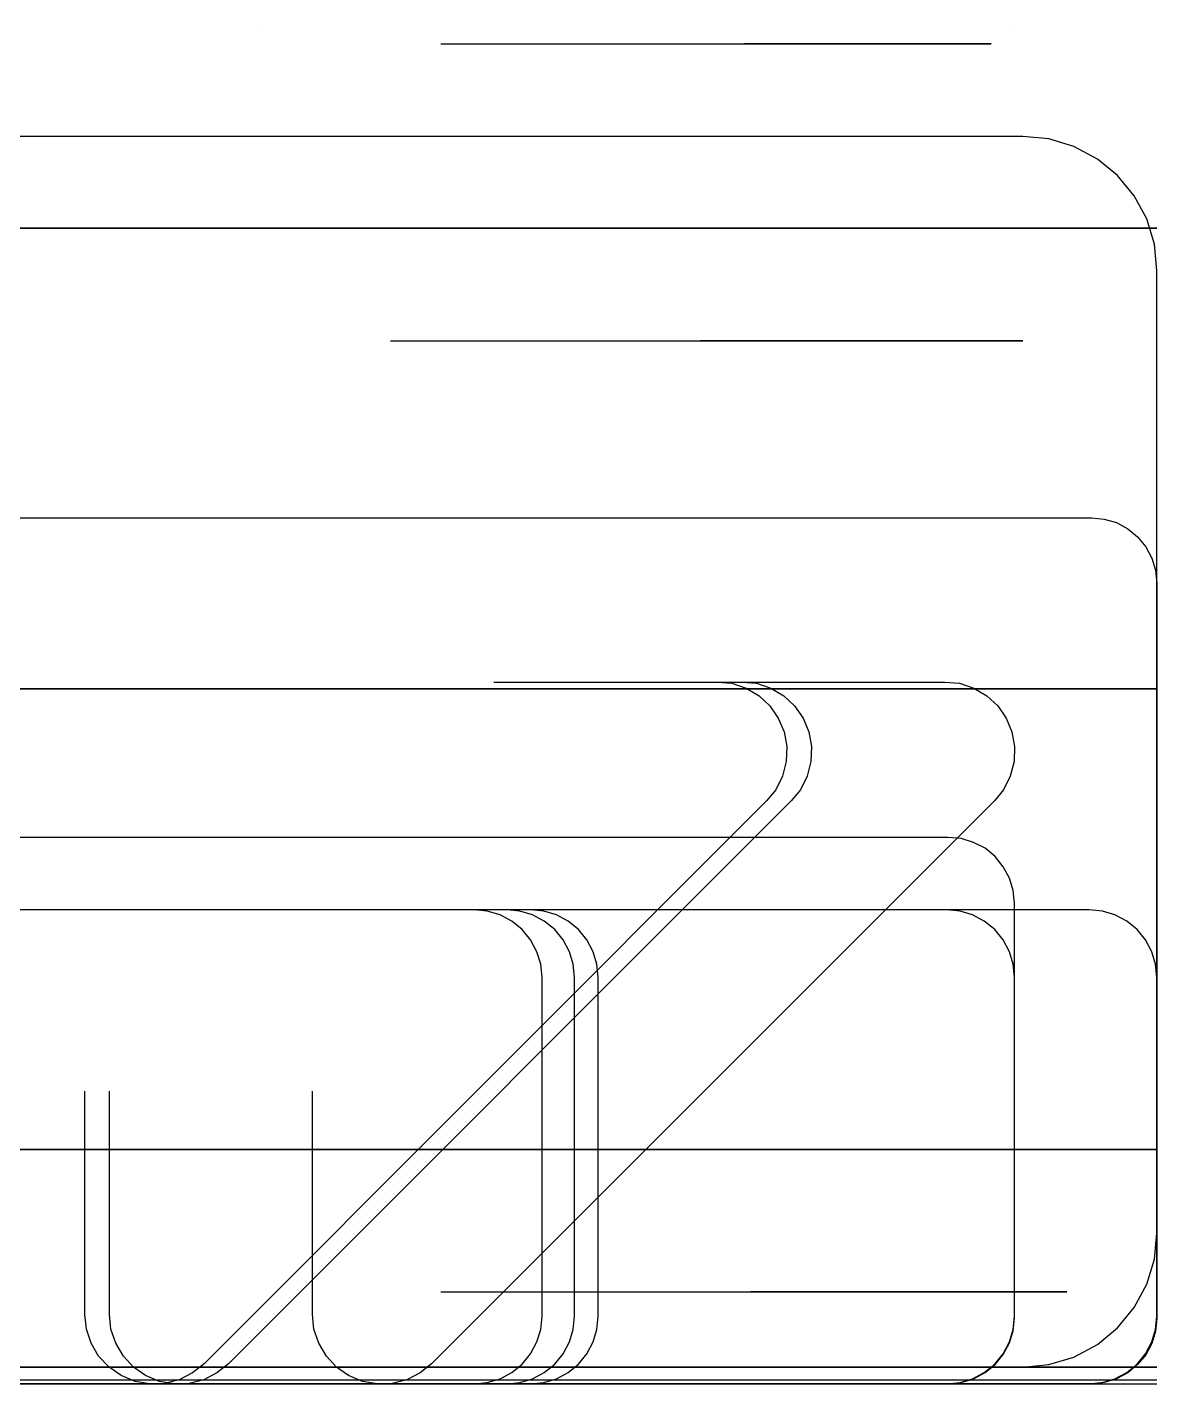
# Model space of a CAD drawing. Header units: metres. Extents: x 4 to 1500, y 34 to 358.
# Drawn here: x 1230.2 to 1500, y 34 to 358 of the extents above; entities that cross this region are included whole.
import ezdxf

# ---------------------------------------------------------------- set-up
doc = ezdxf.new("R2010")
doc.units = ezdxf.units.M
for name, color, linetype in [('RBAR-T10-F', 2, 'Continuous'), ('RBAR-T16-H', 4, 'Continuous'), ('RBAR-T16-H1', 4, 'Continuous'), ('RBAR-T16-H2', 4, 'Continuous'), ('RBAR-T16-H3', 4, 'Continuous'), ('RBAR-T16-J', 4, 'Continuous'), ('RBAR-T16-J1', 4, 'Continuous'), ('RBAR-T16-J2', 4, 'Continuous'), ('RBAR-T16-J3', 4, 'Continuous'), ('RBAR-T16-J4', 4, 'Continuous'), ('RBAR-T16-J5', 4, 'Continuous'), ('RBAR-T8-A1', 1, 'Continuous'), ('RBAR-T8-A2', 1, 'Continuous'), ('RBAR-T8-A4', 1, 'Continuous'), ('RBAR-T8-B', 1, 'Continuous'), ('RBAR-T8-B1', 1, 'Continuous'), ('RBAR-T8-B2', 1, 'Continuous'), ('RBAR-T8-C', 1, 'Continuous'), ('RBAR-T8-D', 1, 'Continuous'), ('RBAR-T8-E', 1, 'Continuous')]:
    doc.layers.add(name, color=color, linetype=linetype)

msp = doc.modelspace()

# ---------------------------------------------------------------- linework, layer by layer
at = {"layer": 'RBAR-T10-F'}
msp.add_polyline3d([(723.6, 35, 1294.3), (1479.8, 35, 1294.3), (1483.8, 35, 1293.9), (1487.6, 35, 1292.8), (1491, 35, 1290.9), (1494.1, 35, 1288.4), (1496.6, 35, 1285.4), (1498.5, 35, 1281.9), (1499.6, 35, 1278.1), (1500, 35, 1274.2), (1500, 35, 1012)], dxfattribs=at)
at = {"layer": 'RBAR-T16-H'}
for points in [[(703.6, 38, 4212.5), (1467.8, 38, 4212.5), (1474.1, 38, 4213.1), (1480.1, 38, 4214.9), (1485.7, 38, 4217.9), (1490.6, 38, 4221.9), (1494.6, 38, 4226.8), (1497.6, 38, 4232.4), (1499.4, 38, 4238.4), (1500, 38, 4244.7), (1500, 38, 4365.3), (1499.4, 38, 4371.6), (1497.6, 38, 4377.7), (1494.6, 38, 4383.2), (1490.6, 38, 4388.1), (1485.7, 38, 4392.1), (1480.1, 38, 4395.1), (1474.1, 38, 4396.9), (1467.8, 38, 4397.5), (703.6, 38, 4397.5)], [(703.6, 38, 104.1), (1467.8, 38, 104.1), (1474.1, 38, 104.7), (1480.1, 38, 106.5), (1485.7, 38, 109.5), (1490.6, 38, 113.5), (1494.6, 38, 118.4), (1497.6, 38, 123.9), (1499.4, 38, 130), (1500, 38, 136.2), (1500, 38, 256.9), (1499.4, 38, 263.2), (1497.6, 38, 269.2), (1494.6, 38, 274.8), (1490.6, 38, 279.7), (1485.7, 38, 283.7), (1480.1, 38, 286.6), (1474.1, 38, 288.5), (1467.8, 38, 289.1), (703.6, 38, 289.1)], [(703.6, 38, 104.1), (1467.8, 38, 104.1), (1474.1, 38, 104.7), (1480.1, 38, 106.5), (1485.7, 38, 109.5), (1490.6, 38, 113.5), (1494.6, 38, 118.4), (1497.6, 38, 123.9), (1499.4, 38, 130), (1500, 38, 136.2), (1500, 38, 256.9), (1499.4, 38, 263.2), (1497.6, 38, 269.2), (1494.6, 38, 274.8), (1490.6, 38, 279.7), (1485.7, 38, 283.7), (1480.1, 38, 286.6), (1474.1, 38, 288.5), (1467.8, 38, 289.1), (703.6, 38, 289.1)]]:
    msp.add_polyline3d(points, dxfattribs=at)
at = {"layer": 'RBAR-T16-H1'}
msp.add_polyline3d([(708.2, 38, 55.3), (1468, 38, 55.3), (1474.2, 38.6, 55.3), (1480.2, 40.4, 55.3), (1485.8, 43.4, 55.3), (1490.6, 47.4, 55.3), (1494.6, 52.2, 55.3), (1497.6, 57.8, 55.3), (1499.4, 63.8, 55.3), (1500, 70, 55.3), (1500, 299.9, 55.3), (1499.4, 306.2, 55.3), (1497.6, 312.2, 55.3), (1494.6, 317.7, 55.3), (1490.6, 322.6, 55.3), (1485.8, 326.5, 55.3), (1480.2, 329.5, 55.3), (1474.2, 331.3, 55.3), (1468, 331.9, 55.3), (708.2, 331.9, 55.3)], dxfattribs=at)
msp.add_polyline3d([(708.2, 38, 55.3), (1468, 38, 55.3), (1474.2, 38.6, 55.3), (1480.2, 40.4, 55.3), (1485.8, 43.4, 55.3), (1490.6, 47.4, 55.3), (1494.6, 52.2, 55.3), (1497.6, 57.8, 55.3), (1499.4, 63.8, 55.3), (1500, 70, 55.3), (1500, 299.9, 55.3), (1499.4, 306.2, 55.3), (1497.6, 312.2, 55.3), (1494.6, 317.7, 55.3), (1490.6, 322.6, 55.3), (1485.8, 326.5, 55.3), (1480.2, 329.5, 55.3), (1474.2, 331.3, 55.3), (1468, 331.9, 55.3), (708.2, 331.9, 55.3)], dxfattribs=at)
at = {"layer": 'RBAR-T16-H2'}
for points in [[(706.6, 200, 3821.2), (1467.9, 200, 3821.2), (1474.2, 200, 3821.9), (1480.2, 200, 3823.7), (1485.8, 200, 3826.7), (1490.6, 200, 3830.6), (1494.6, 200, 3835.5), (1497.6, 200, 3841), (1499.4, 200, 3847.1), (1500, 200, 3853.3), (1500, 200, 4855.1), (1499.4, 200, 4861.3), (1497.6, 200, 4867.3), (1494.6, 200, 4872.9), (1490.6, 200, 4877.7), (1485.8, 200, 4881.7), (1480.2, 200, 4884.7), (1474.2, 200, 4886.5), (1467.9, 200, 4887.1), (706.6, 200, 4887.1)], [(706.6, 90, 1273.8), (1467.9, 90, 1273.8), (1474.2, 90, 1274.4), (1480.2, 90, 1276.2), (1485.8, 90, 1279.2), (1490.6, 90, 1283.1), (1494.6, 90, 1288), (1497.6, 90, 1293.5), (1499.4, 90, 1299.6), (1500, 90, 1305.8), (1500, 90, 2307.6), (1499.4, 90, 2313.8), (1497.6, 90, 2319.8), (1494.6, 90, 2325.4), (1490.6, 90, 2330.2), (1485.8, 90, 2334.2), (1480.2, 90, 2337.2), (1474.2, 90, 2339), (1467.9, 90, 2339.6), (706.6, 90, 2339.6)]]:
    msp.add_polyline3d(points, dxfattribs=at)
at = {"layer": 'RBAR-T16-H3'}
for points in [[(710.8, 310, 1273.8), (1468.1, 310, 1273.8), (1474.3, 310, 1274.4), (1480.3, 310, 1276.2), (1485.8, 310, 1279.1), (1490.7, 310, 1283.1), (1494.6, 310, 1287.9), (1497.6, 310, 1293.4), (1499.4, 310, 1299.4), (1500, 310, 1305.6), (1500, 310, 2591), (1499.4, 310, 2597.3), (1497.6, 310, 2603.2), (1494.6, 310, 2608.8), (1490.7, 310, 2613.6), (1485.8, 310, 2617.6), (1480.3, 310, 2620.5), (1474.3, 310, 2622.3), (1468.1, 310, 2622.9), (710.8, 310, 2622.9)], [(710.8, 90, 3705.8), (1468.1, 90, 3705.8), (1474.3, 90, 3706.4), (1480.3, 90, 3708.3), (1485.8, 90, 3711.2), (1490.7, 90, 3715.2), (1494.6, 90, 3720), (1497.6, 90, 3725.5), (1499.4, 90, 3731.5), (1500, 90, 3737.7), (1500, 90, 5023.1), (1499.4, 90, 5029.3), (1497.6, 90, 5035.3), (1494.6, 90, 5040.8), (1490.7, 90, 5045.7), (1485.8, 90, 5049.6), (1480.3, 90, 5052.6), (1474.3, 90, 5054.4), (1468.1, 90, 5055), (710.8, 90, 5055)]]:
    msp.add_polyline3d(points, dxfattribs=at)
at = {"layer": 'RBAR-T16-J'}
msp.add_polyline3d([(1343, 200, 38), (1343, 200, 966.8), (1343.1, 200, 970.1), (1343.6, 200, 973.3), (1344.5, 200, 976.5), (1498.5, 200, 1465.1), (1499.3, 200, 1468.2), (1499.8, 200, 1471.5), (1500, 200, 1474.7), (1500, 200, 3985), (1499.8, 200, 3988.3), (1499.3, 200, 3991.5), (1498.5, 200, 3994.7), (1418.4, 200, 4248.6), (1417.6, 200, 4251.8), (1417.1, 200, 4255), (1417, 200, 4258.3), (1417, 200, 5001.4)], dxfattribs=at)
at = {"layer": 'RBAR-T16-J1'}
msp.add_polyline3d([(1343.1, 310, 38), (1343.1, 310, 965.9), (1343.3, 310, 969.2), (1343.8, 310, 972.4), (1344.6, 310, 975.6), (1498.5, 310, 1463.6), (1499.3, 310, 1466.8), (1499.8, 310, 1470), (1500, 310, 1473.3), (1500, 310, 3986.1), (1499.8, 310, 3989.3), (1499.3, 310, 3992.5), (1498.5, 310, 3995.7), (1418.5, 310, 4249.4), (1417.7, 310, 4252.6), (1417.2, 310, 4255.8), (1417, 310, 4259.1), (1417, 310, 5001.4)], dxfattribs=at)
at = {"layer": 'RBAR-T16-J2'}
msp.add_polyline3d([(1317, 283.1, 38), (1317, 283.1, 966.8), (1317.2, 283.1, 970.1), (1317.7, 283.1, 973.3), (1318.5, 283.1, 976.5), (1466.5, 283.1, 1445.9), (1467.3, 283.1, 1449.1), (1467.8, 283.1, 1452.3), (1468, 283.1, 1455.6), (1468, 283.1, 4006), (1467.8, 283.1, 4009.3), (1467.3, 283.1, 4012.5), (1466.5, 283.1, 4015.7), (1392.5, 283.1, 4250.5), (1391.6, 283.1, 4253.6), (1391.1, 283.1, 4256.9), (1391, 283.1, 4260.1), (1391, 283.1, 5003.2)], dxfattribs=at)
at = {"layer": 'RBAR-T16-J3'}
msp.add_polyline3d([(1329, 56, 38), (1329, 56, 966.8), (1329.2, 56, 970.1), (1329.7, 56, 973.3), (1330.5, 56, 976.5), (1477, 56, 1441.1), (1477.8, 56, 1444.3), (1478.3, 56, 1447.5), (1478.5, 56, 1450.8), (1478.5, 56, 4011.3), (1478.3, 56, 4014.5), (1477.8, 56, 4017.8), (1477, 56, 4020.9), (1404.5, 56, 4250.9), (1403.6, 56, 4254.1), (1403.1, 56, 4257.3), (1403, 56, 4260.6), (1403, 56, 5003.7)], dxfattribs=at)
at = {"layer": 'RBAR-T16-J4'}
msp.add_polyline3d([(1329, 354, 38), (1329, 354, 966.8), (1329.2, 354, 970.1), (1329.7, 354, 973.3), (1330.5, 354, 976.5), (1458.9, 354, 1383.7), (1459.7, 354, 1386.8), (1460.2, 354, 1390.1), (1460.4, 354, 1393.3), (1460.4, 354, 4069.3), (1460.2, 354, 4072.5), (1459.7, 354, 4075.8), (1458.9, 354, 4078.9), (1402.9, 354, 4256.3), (1402.1, 354, 4259.5), (1401.6, 354, 4262.7), (1401.5, 354, 4266), (1401.5, 354, 5009)], dxfattribs=at)
at = {"layer": 'RBAR-T16-J5'}
msp.add_polyline3d([(1334.6, 200, 38), (1334.6, 200, 926.7), (1334.8, 200, 929.9), (1335.3, 200, 933.2), (1336.1, 200, 936.3), (1476.5, 200, 1381.8), (1477.4, 200, 1385), (1477.9, 200, 1388.2), (1478, 200, 1391.5), (1478, 200, 4067.4), (1477.9, 200, 4070.7), (1477.4, 200, 4073.9), (1476.5, 200, 4077.1), (1420.6, 200, 4254.4), (1419.8, 200, 4257.6), (1419.3, 200, 4260.8), (1419.1, 200, 4264.1), (1419.1, 200, 5007.2)], dxfattribs=at)
at = {"layer": 'RBAR-T8-A1'}
for points in [[(34, 34, 0), (1434, 34, 0)], [(34, 34, 0), (1434, 34, 0)], [(34, 34, 0), (1434, 34, 0)], [(34, 34, 0), (1434, 34, 0)], [(34, 34, 0), (1434, 34, 0)], [(34, 34, 0), (1434, 34, 0)], [(34, 34, 0), (1434, 34, 0)], [(34, 34, 0), (1434, 34, 0)], [(34, 34, 0), (1434, 34, 0)], [(38, 34, 0), (1438, 34, 0)], [(38, 34, 0), (1438, 34, 0)], [(38, 34, 0), (1438, 34, 0)], [(38, 34, 0), (1438, 34, 0)], [(38, 34, 0), (1438, 34, 0)], [(38, 34, 0), (1438, 34, 0)], [(38, 34, 0), (1438, 34, 0)], [(38, 34, 0), (1438, 34, 0)], [(38, 34, 0), (1438, 34, 0)], [(70, 34, 0), (1470, 34, 0)], [(70, 34, 0), (1470, 34, 0)], [(70, 34, 0), (1470, 34, 0)], [(70, 34, 0), (1470, 34, 0)], [(70, 34, 0), (1470, 34, 0)], [(70, 34, 0), (1470, 34, 0)], [(70, 34, 0), (1470, 34, 0)], [(70, 34, 0), (1470, 34, 0)]]:
    msp.add_polyline3d(points, dxfattribs=at)
at = {"layer": 'RBAR-T8-A2'}
for points in [[(34, 34, 0), (1484, 34, 0)], [(34, 34, 0), (1484, 34, 0)], [(34, 34, 0), (1484, 34, 0)], [(34, 34, 0), (1484, 34, 0)], [(34, 34, 0), (1484, 34, 0)], [(34, 34, 0), (1484, 34, 0)], [(34, 34, 0), (1484, 34, 0)], [(34, 34, 0), (1484, 34, 0)], [(34, 34, 0), (1484, 34, 0)], [(34, 34, 0), (1484, 34, 0)], [(34, 34, 0), (1484, 34, 0)], [(34, 34, 0), (1484, 34, 0)], [(34, 34, 0), (1484, 34, 0)], [(34, 34, 0), (1484, 34, 0)], [(34, 34, 0), (1484, 34, 0)], [(34, 34, 0), (1484, 34, 0)], [(34, 34, 0), (1484, 34, 0)], [(34, 34, 0), (1484, 34, 0)], [(34, 34, 0), (1484, 34, 0)], [(34, 34, 0), (1484, 34, 0)], [(34, 34, 0), (1484, 34, 0)], [(34, 34, 0), (1484, 34, 0)], [(34, 34, 0), (1484, 34, 0)], [(34, 34, 0), (1484, 34, 0)], [(34, 34, 0), (1484, 34, 0)], [(38, 34, 0), (1488, 34, 0)], [(50, 34, 0), (1500, 34, 0)], [(50, 34, 0), (1500, 34, 0)], [(50, 34, 0), (1500, 34, 0)], [(50, 34, 0), (1500, 34, 0)]]:
    msp.add_polyline3d(points, dxfattribs=at)
at = {"layer": 'RBAR-T8-A4'}
for points in [[(1286.1, 358, 5), (1286.1, 358, 5055)], [(1465, 358, 5), (1465, 358, 5055)]]:
    msp.add_polyline3d(points, dxfattribs=at)
at = {"layer": 'RBAR-T8-B'}
for points in [[(952.8, 34, 1180), (1337, 34, 1180), (1340.1, 34.3, 1180), (1343.2, 35.2, 1180), (1346, 36.7, 1180), (1348.4, 38.7, 1180), (1350.4, 41.2, 1180), (1351.9, 44, 1180), (1352.9, 47, 1180), (1353.2, 50.2, 1180), (1353.2, 131.1, 1180), (1352.9, 134.2, 1180), (1351.9, 137.2, 1180), (1350.4, 140, 1180), (1348.4, 142.5, 1180), (1346, 144.5, 1180), (1343.2, 146, 1180), (1340.1, 146.9, 1180), (1337, 147.2, 1180), (952.8, 147.2, 1180)], [(960.6, 34, 37.3), (1344.8, 34, 37.3), (1347.9, 34.3, 37.3), (1350.9, 35.2, 37.3), (1353.7, 36.7, 37.3), (1356.2, 38.7, 37.3), (1358.2, 41.2, 37.3), (1359.7, 44, 37.3), (1360.6, 47, 37.3), (1360.9, 50.2, 37.3), (1360.9, 131.1, 37.3), (1360.6, 134.2, 37.3), (1359.7, 137.2, 37.3), (1358.2, 140, 37.3), (1356.2, 142.5, 37.3), (1353.7, 144.5, 37.3), (1350.9, 146, 37.3), (1347.9, 146.9, 37.3), (1344.8, 147.2, 37.3), (960.6, 147.2, 37.3)], [(966.2, 34, 1180), (1350.4, 34, 1180), (1353.6, 34.3, 1180), (1356.6, 35.2, 1180), (1359.4, 36.7, 1180), (1361.9, 38.7, 1180), (1363.9, 41.2, 1180), (1365.4, 44, 1180), (1366.3, 47, 1180), (1366.6, 50.2, 1180), (1366.6, 131.1, 1180), (1366.3, 134.2, 1180), (1365.4, 137.2, 1180), (1363.9, 140, 1180), (1361.9, 142.5, 1180), (1359.4, 144.5, 1180), (1356.6, 146, 1180), (1353.6, 146.9, 1180), (1350.4, 147.2, 1180), (966.2, 147.2, 1180)], [(1065.6, 34, 590), (1449.8, 34, 590), (1453, 34.3, 590), (1456, 35.2, 590), (1458.8, 36.7, 590), (1461.3, 38.7, 590), (1463.3, 41.2, 590), (1464.8, 44, 590), (1465.7, 47, 590), (1466, 50.2, 590), (1466, 131.1, 590), (1465.7, 134.2, 590), (1464.8, 137.2, 590), (1463.3, 140, 590), (1461.3, 142.5, 590), (1458.8, 144.5, 590), (1456, 146, 590), (1453, 146.9, 590), (1449.8, 147.2, 590), (1065.6, 147.2, 590)], [(1065.6, 34, 960.7), (1449.8, 34, 960.7), (1453, 34.3, 960.7), (1456, 35.2, 960.7), (1458.8, 36.7, 960.7), (1461.3, 38.7, 960.7), (1463.3, 41.2, 960.7), (1464.8, 44, 960.7), (1465.7, 47, 960.7), (1466, 50.2, 960.7), (1466, 131.1, 960.7), (1465.7, 134.2, 960.7), (1464.8, 137.2, 960.7), (1463.3, 140, 960.7), (1461.3, 142.5, 960.7), (1458.8, 144.5, 960.7), (1456, 146, 960.7), (1453, 146.9, 960.7), (1449.8, 147.2, 960.7), (1065.6, 147.2, 960.7)], [(1099.6, 34, 37.3), (1483.8, 34, 37.3), (1487, 34.3, 37.3), (1490, 35.2, 37.3), (1492.8, 36.7, 37.3), (1495.3, 38.7, 37.3), (1497.3, 41.2, 37.3), (1498.8, 44, 37.3), (1499.7, 47, 37.3), (1500, 50.2, 37.3), (1500, 131.1, 37.3), (1499.7, 134.2, 37.3), (1498.8, 137.2, 37.3), (1497.3, 140, 37.3), (1495.3, 142.5, 37.3), (1492.8, 144.5, 37.3), (1490, 146, 37.3), (1487, 146.9, 37.3), (1483.8, 147.2, 37.3), (1099.6, 147.2, 37.3)], [(1099.6, 34, 4625), (1483.8, 34, 4625), (1487, 34.3, 4625), (1490, 35.2, 4625), (1492.8, 36.7, 4625), (1495.3, 38.7, 4625), (1497.3, 41.2, 4625), (1498.8, 44, 4625), (1499.7, 47, 4625), (1500, 50.2, 4625), (1500, 131.1, 4625), (1499.7, 134.2, 4625), (1498.8, 137.2, 4625), (1497.3, 140, 4625), (1495.3, 142.5, 4625), (1492.8, 144.5, 4625), (1490, 146, 4625), (1487, 146.9, 4625), (1483.8, 147.2, 4625), (1099.6, 147.2, 4625)]]:
    msp.add_polyline3d(points, dxfattribs=at)
at = {"layer": 'RBAR-T8-B1'}
msp.add_polyline3d([(1074.4, 34, 1084.2), (1450.2, 34, 1084.2), (1453.3, 34.3, 1084.2), (1456.2, 35.2, 1084.2), (1459, 36.7, 1084.2), (1461.4, 38.6, 1084.2), (1463.3, 41, 1084.2), (1464.8, 43.8, 1084.2), (1465.7, 46.7, 1084.2), (1466, 49.8, 1084.2), (1466, 148.7, 1084.2), (1465.7, 151.8, 1084.2), (1464.8, 154.8, 1084.2), (1463.3, 157.5, 1084.2), (1461.4, 159.9, 1084.2), (1459, 161.9, 1084.2), (1456.2, 163.3, 1084.2), (1453.3, 164.2, 1084.2), (1450.2, 164.5, 1084.2), (1074.4, 164.5, 1084.2)], dxfattribs=at)
at = {"layer": 'RBAR-T8-B2'}
msp.add_polyline3d([(1025.4, 34, 1097.1), (1449.8, 34, 1097.1), (1453, 34, 1097.5), (1456, 34, 1098.4), (1458.8, 34, 1099.9), (1461.3, 34, 1101.9), (1463.3, 34, 1104.3), (1464.8, 34, 1107.1), (1465.7, 34, 1110.2), (1466, 34, 1113.3), (1466, 34, 1163.8), (1465.7, 34, 1167), (1464.8, 34, 1170), (1463.3, 34, 1172.8), (1461.3, 34, 1175.3), (1458.8, 34, 1177.3), (1456, 34, 1178.8), (1453, 34, 1179.7), (1449.8, 34, 1180), (1025.4, 34, 1180)], dxfattribs=at)
at = {"layer": 'RBAR-T8-C'}
msp.add_polyline3d([(1065.9, 34, 612.4), (1449.8, 34, 612.4), (1453, 34, 612.1), (1456, 34, 611.2), (1458.8, 34, 609.7), (1461.3, 34, 607.7), (1463.3, 34, 605.2), (1464.8, 34, 602.4), (1465.7, 34, 599.4), (1466, 34, 596.2), (1466, 34, 30.5)], dxfattribs=at)
at = {"layer": 'RBAR-T8-D'}
for points in [[(1181.9, 240.8, 850), (1484.4, 240.8, 850), (1487.4, 240.5, 850), (1490.4, 239.7, 850), (1493.1, 238.2, 850), (1495.4, 236.3, 850), (1497.4, 233.9, 850), (1498.8, 231.2, 850), (1499.7, 228.3, 850), (1500, 225.2, 850), (1500, 49.6, 850), (1499.7, 46.6, 850), (1498.8, 43.6, 850), (1497.4, 40.9, 850), (1495.4, 38.6, 850), (1493.1, 36.6, 850), (1490.4, 35.2, 850), (1487.4, 34.3, 850), (1484.4, 34, 850), (1201.4, 34, 850)], [(1181.9, 240.8, 985.5), (1484.4, 240.8, 985.5), (1487.4, 240.5, 985.5), (1490.4, 239.7, 985.5), (1493.1, 238.2, 985.5), (1495.4, 236.3, 985.5), (1497.4, 233.9, 985.5), (1498.8, 231.2, 985.5), (1499.7, 228.3, 985.5), (1500, 225.2, 985.5), (1500, 49.6, 985.5), (1499.7, 46.6, 985.5), (1498.8, 43.6, 985.5), (1497.4, 40.9, 985.5), (1495.4, 38.6, 985.5), (1493.1, 36.6, 985.5), (1490.4, 35.2, 985.5), (1487.4, 34.3, 985.5), (1484.4, 34, 985.5), (1201.4, 34, 985.5)], [(1181.9, 240.8, 993.9), (1484.4, 240.8, 993.9), (1487.4, 240.5, 993.9), (1490.4, 239.7, 993.9), (1493.1, 238.2, 993.9), (1495.4, 236.3, 993.9), (1497.4, 233.9, 993.9), (1498.8, 231.2, 993.9), (1499.7, 228.3, 993.9), (1500, 225.2, 993.9), (1500, 49.6, 993.9), (1499.7, 46.6, 993.9), (1498.8, 43.6, 993.9), (1497.4, 40.9, 993.9), (1495.4, 38.6, 993.9), (1493.1, 36.6, 993.9), (1490.4, 35.2, 993.9), (1487.4, 34.3, 993.9), (1484.4, 34, 993.9), (1201.4, 34, 993.9)], [(1181.9, 240.8, 1129.4), (1484.4, 240.8, 1129.4), (1487.4, 240.5, 1129.4), (1490.4, 239.7, 1129.4), (1493.1, 238.2, 1129.4), (1495.4, 236.3, 1129.4), (1497.4, 233.9, 1129.4), (1498.8, 231.2, 1129.4), (1499.7, 228.3, 1129.4), (1500, 225.2, 1129.4), (1500, 49.6, 1129.4), (1499.7, 46.6, 1129.4), (1498.8, 43.6, 1129.4), (1497.4, 40.9, 1129.4), (1495.4, 38.6, 1129.4), (1493.1, 36.6, 1129.4), (1490.4, 35.2, 1129.4), (1487.4, 34.3, 1129.4), (1484.4, 34, 1129.4), (1201.4, 34, 1129.4)], [(1181.9, 240.8, 1137.9), (1484.4, 240.8, 1137.9), (1487.4, 240.5, 1137.9), (1490.4, 239.7, 1137.9), (1493.1, 238.2, 1137.9), (1495.4, 236.3, 1137.9), (1497.4, 233.9, 1137.9), (1498.8, 231.2, 1137.9), (1499.7, 228.3, 1137.9), (1500, 225.2, 1137.9), (1500, 49.6, 1137.9), (1499.7, 46.6, 1137.9), (1498.8, 43.6, 1137.9), (1497.4, 40.9, 1137.9), (1495.4, 38.6, 1137.9), (1493.1, 36.6, 1137.9), (1490.4, 35.2, 1137.9), (1487.4, 34.3, 1137.9), (1484.4, 34, 1137.9), (1201.4, 34, 1137.9)], [(1181.9, 240.8, 1273.4), (1484.4, 240.8, 1273.4), (1487.4, 240.5, 1273.4), (1490.4, 239.7, 1273.4), (1493.1, 238.2, 1273.4), (1495.4, 236.3, 1273.4), (1497.4, 233.9, 1273.4), (1498.8, 231.2, 1273.4), (1499.7, 228.3, 1273.4), (1500, 225.2, 1273.4), (1500, 49.6, 1273.4), (1499.7, 46.6, 1273.4), (1498.8, 43.6, 1273.4), (1497.4, 40.9, 1273.4), (1495.4, 38.6, 1273.4), (1493.1, 36.6, 1273.4), (1490.4, 35.2, 1273.4), (1487.4, 34.3, 1273.4), (1484.4, 34, 1273.4), (1201.4, 34, 1273.4)], [(1181.9, 240.8, 1281.8), (1484.4, 240.8, 1281.8), (1487.4, 240.5, 1281.8), (1490.4, 239.7, 1281.8), (1493.1, 238.2, 1281.8), (1495.4, 236.3, 1281.8), (1497.4, 233.9, 1281.8), (1498.8, 231.2, 1281.8), (1499.7, 228.3, 1281.8), (1500, 225.2, 1281.8), (1500, 49.6, 1281.8), (1499.7, 46.6, 1281.8), (1498.8, 43.6, 1281.8), (1497.4, 40.9, 1281.8), (1495.4, 38.6, 1281.8), (1493.1, 36.6, 1281.8), (1490.4, 35.2, 1281.8), (1487.4, 34.3, 1281.8), (1484.4, 34, 1281.8), (1201.4, 34, 1281.8)], [(1181.9, 240.8, 1417.3), (1484.4, 240.8, 1417.3), (1487.4, 240.5, 1417.3), (1490.4, 239.7, 1417.3), (1493.1, 238.2, 1417.3), (1495.4, 236.3, 1417.3), (1497.4, 233.9, 1417.3), (1498.8, 231.2, 1417.3), (1499.7, 228.3, 1417.3), (1500, 225.2, 1417.3), (1500, 49.6, 1417.3), (1499.7, 46.6, 1417.3), (1498.8, 43.6, 1417.3), (1497.4, 40.9, 1417.3), (1495.4, 38.6, 1417.3), (1493.1, 36.6, 1417.3), (1490.4, 35.2, 1417.3), (1487.4, 34.3, 1417.3), (1484.4, 34, 1417.3), (1201.4, 34, 1417.3)], [(1181.9, 240.8, 1561.3), (1484.4, 240.8, 1561.3), (1487.4, 240.5, 1561.3), (1490.4, 239.7, 1561.3), (1493.1, 238.2, 1561.3), (1495.4, 236.3, 1561.3), (1497.4, 233.9, 1561.3), (1498.8, 231.2, 1561.3), (1499.7, 228.3, 1561.3), (1500, 225.2, 1561.3), (1500, 49.6, 1561.3), (1499.7, 46.6, 1561.3), (1498.8, 43.6, 1561.3), (1497.4, 40.9, 1561.3), (1495.4, 38.6, 1561.3), (1493.1, 36.6, 1561.3), (1490.4, 35.2, 1561.3), (1487.4, 34.3, 1561.3), (1484.4, 34, 1561.3), (1201.4, 34, 1561.3)], [(1181.9, 240.8, 1569.7), (1484.4, 240.8, 1569.7), (1487.4, 240.5, 1569.7), (1490.4, 239.7, 1569.7), (1493.1, 238.2, 1569.7), (1495.4, 236.3, 1569.7), (1497.4, 233.9, 1569.7), (1498.8, 231.2, 1569.7), (1499.7, 228.3, 1569.7), (1500, 225.2, 1569.7), (1500, 49.6, 1569.7), (1499.7, 46.6, 1569.7), (1498.8, 43.6, 1569.7), (1497.4, 40.9, 1569.7), (1495.4, 38.6, 1569.7), (1493.1, 36.6, 1569.7), (1490.4, 35.2, 1569.7), (1487.4, 34.3, 1569.7), (1484.4, 34, 1569.7), (1201.4, 34, 1569.7)], [(1181.9, 240.8, 1705.2), (1484.4, 240.8, 1705.2), (1487.4, 240.5, 1705.2), (1490.4, 239.7, 1705.2), (1493.1, 238.2, 1705.2), (1495.4, 236.3, 1705.2), (1497.4, 233.9, 1705.2), (1498.8, 231.2, 1705.2), (1499.7, 228.3, 1705.2), (1500, 225.2, 1705.2), (1500, 49.6, 1705.2), (1499.7, 46.6, 1705.2), (1498.8, 43.6, 1705.2), (1497.4, 40.9, 1705.2), (1495.4, 38.6, 1705.2), (1493.1, 36.6, 1705.2), (1490.4, 35.2, 1705.2), (1487.4, 34.3, 1705.2), (1484.4, 34, 1705.2), (1201.4, 34, 1705.2)], [(1181.9, 240.8, 1713.7), (1484.4, 240.8, 1713.7), (1487.4, 240.5, 1713.7), (1490.4, 239.7, 1713.7), (1493.1, 238.2, 1713.7), (1495.4, 236.3, 1713.7), (1497.4, 233.9, 1713.7), (1498.8, 231.2, 1713.7), (1499.7, 228.3, 1713.7), (1500, 225.2, 1713.7), (1500, 49.6, 1713.7), (1499.7, 46.6, 1713.7), (1498.8, 43.6, 1713.7), (1497.4, 40.9, 1713.7), (1495.4, 38.6, 1713.7), (1493.1, 36.6, 1713.7), (1490.4, 35.2, 1713.7), (1487.4, 34.3, 1713.7), (1484.4, 34, 1713.7), (1201.4, 34, 1713.7)], [(1181.9, 240.8, 1849.2), (1484.4, 240.8, 1849.2), (1487.4, 240.5, 1849.2), (1490.4, 239.7, 1849.2), (1493.1, 238.2, 1849.2), (1495.4, 236.3, 1849.2), (1497.4, 233.9, 1849.2), (1498.8, 231.2, 1849.2), (1499.7, 228.3, 1849.2), (1500, 225.2, 1849.2), (1500, 49.6, 1849.2), (1499.7, 46.6, 1849.2), (1498.8, 43.6, 1849.2), (1497.4, 40.9, 1849.2), (1495.4, 38.6, 1849.2), (1493.1, 36.6, 1849.2), (1490.4, 35.2, 1849.2), (1487.4, 34.3, 1849.2), (1484.4, 34, 1849.2), (1201.4, 34, 1849.2)], [(1181.9, 240.8, 1857.6), (1484.4, 240.8, 1857.6), (1487.4, 240.5, 1857.6), (1490.4, 239.7, 1857.6), (1493.1, 238.2, 1857.6), (1495.4, 236.3, 1857.6), (1497.4, 233.9, 1857.6), (1498.8, 231.2, 1857.6), (1499.7, 228.3, 1857.6), (1500, 225.2, 1857.6), (1500, 49.6, 1857.6), (1499.7, 46.6, 1857.6), (1498.8, 43.6, 1857.6), (1497.4, 40.9, 1857.6), (1495.4, 38.6, 1857.6), (1493.1, 36.6, 1857.6), (1490.4, 35.2, 1857.6), (1487.4, 34.3, 1857.6), (1484.4, 34, 1857.6), (1201.4, 34, 1857.6)], [(1181.9, 240.8, 1993.1), (1484.4, 240.8, 1993.1), (1487.4, 240.5, 1993.1), (1490.4, 239.7, 1993.1), (1493.1, 238.2, 1993.1), (1495.4, 236.3, 1993.1), (1497.4, 233.9, 1993.1), (1498.8, 231.2, 1993.1), (1499.7, 228.3, 1993.1), (1500, 225.2, 1993.1), (1500, 49.6, 1993.1), (1499.7, 46.6, 1993.1), (1498.8, 43.6, 1993.1), (1497.4, 40.9, 1993.1), (1495.4, 38.6, 1993.1), (1493.1, 36.6, 1993.1), (1490.4, 35.2, 1993.1), (1487.4, 34.3, 1993.1), (1484.4, 34, 1993.1), (1201.4, 34, 1993.1)], [(1181.9, 240.8, 2001.6), (1484.4, 240.8, 2001.6), (1487.4, 240.5, 2001.6), (1490.4, 239.7, 2001.6), (1493.1, 238.2, 2001.6), (1495.4, 236.3, 2001.6), (1497.4, 233.9, 2001.6), (1498.8, 231.2, 2001.6), (1499.7, 228.3, 2001.6), (1500, 225.2, 2001.6), (1500, 49.6, 2001.6), (1499.7, 46.6, 2001.6), (1498.8, 43.6, 2001.6), (1497.4, 40.9, 2001.6), (1495.4, 38.6, 2001.6), (1493.1, 36.6, 2001.6), (1490.4, 35.2, 2001.6), (1487.4, 34.3, 2001.6), (1484.4, 34, 2001.6), (1201.4, 34, 2001.6)], [(1181.9, 240.8, 2137.1), (1484.4, 240.8, 2137.1), (1487.4, 240.5, 2137.1), (1490.4, 239.7, 2137.1), (1493.1, 238.2, 2137.1), (1495.4, 236.3, 2137.1), (1497.4, 233.9, 2137.1), (1498.8, 231.2, 2137.1), (1499.7, 228.3, 2137.1), (1500, 225.2, 2137.1), (1500, 49.6, 2137.1), (1499.7, 46.6, 2137.1), (1498.8, 43.6, 2137.1), (1497.4, 40.9, 2137.1), (1495.4, 38.6, 2137.1), (1493.1, 36.6, 2137.1), (1490.4, 35.2, 2137.1), (1487.4, 34.3, 2137.1), (1484.4, 34, 2137.1), (1201.4, 34, 2137.1)], [(1181.9, 240.8, 2145.5), (1484.4, 240.8, 2145.5), (1487.4, 240.5, 2145.5), (1490.4, 239.7, 2145.5), (1493.1, 238.2, 2145.5), (1495.4, 236.3, 2145.5), (1497.4, 233.9, 2145.5), (1498.8, 231.2, 2145.5), (1499.7, 228.3, 2145.5), (1500, 225.2, 2145.5), (1500, 49.6, 2145.5), (1499.7, 46.6, 2145.5), (1498.8, 43.6, 2145.5), (1497.4, 40.9, 2145.5), (1495.4, 38.6, 2145.5), (1493.1, 36.6, 2145.5), (1490.4, 35.2, 2145.5), (1487.4, 34.3, 2145.5), (1484.4, 34, 2145.5), (1201.4, 34, 2145.5)], [(1181.9, 240.8, 2281), (1484.4, 240.8, 2281), (1487.4, 240.5, 2281), (1490.4, 239.7, 2281), (1493.1, 238.2, 2281), (1495.4, 236.3, 2281), (1497.4, 233.9, 2281), (1498.8, 231.2, 2281), (1499.7, 228.3, 2281), (1500, 225.2, 2281), (1500, 49.6, 2281), (1499.7, 46.6, 2281), (1498.8, 43.6, 2281), (1497.4, 40.9, 2281), (1495.4, 38.6, 2281), (1493.1, 36.6, 2281), (1490.4, 35.2, 2281), (1487.4, 34.3, 2281), (1484.4, 34, 2281), (1201.4, 34, 2281)], [(1181.9, 240.8, 2289.5), (1484.4, 240.8, 2289.5), (1487.4, 240.5, 2289.5), (1490.4, 239.7, 2289.5), (1493.1, 238.2, 2289.5), (1495.4, 236.3, 2289.5), (1497.4, 233.9, 2289.5), (1498.8, 231.2, 2289.5), (1499.7, 228.3, 2289.5), (1500, 225.2, 2289.5), (1500, 49.6, 2289.5), (1499.7, 46.6, 2289.5), (1498.8, 43.6, 2289.5), (1497.4, 40.9, 2289.5), (1495.4, 38.6, 2289.5), (1493.1, 36.6, 2289.5), (1490.4, 35.2, 2289.5), (1487.4, 34.3, 2289.5), (1484.4, 34, 2289.5), (1201.4, 34, 2289.5)], [(1181.9, 240.8, 2425), (1484.4, 240.8, 2425), (1487.4, 240.5, 2425), (1490.4, 239.7, 2425), (1493.1, 238.2, 2425), (1495.4, 236.3, 2425), (1497.4, 233.9, 2425), (1498.8, 231.2, 2425), (1499.7, 228.3, 2425), (1500, 225.2, 2425), (1500, 49.6, 2425), (1499.7, 46.6, 2425), (1498.8, 43.6, 2425), (1497.4, 40.9, 2425), (1495.4, 38.6, 2425), (1493.1, 36.6, 2425), (1490.4, 35.2, 2425), (1487.4, 34.3, 2425), (1484.4, 34, 2425), (1201.4, 34, 2425)], [(1181.9, 240.8, 2433.4), (1484.4, 240.8, 2433.4), (1487.4, 240.5, 2433.4), (1490.4, 239.7, 2433.4), (1493.1, 238.2, 2433.4), (1495.4, 236.3, 2433.4), (1497.4, 233.9, 2433.4), (1498.8, 231.2, 2433.4), (1499.7, 228.3, 2433.4), (1500, 225.2, 2433.4), (1500, 49.6, 2433.4), (1499.7, 46.6, 2433.4), (1498.8, 43.6, 2433.4), (1497.4, 40.9, 2433.4), (1495.4, 38.6, 2433.4), (1493.1, 36.6, 2433.4), (1490.4, 35.2, 2433.4), (1487.4, 34.3, 2433.4), (1484.4, 34, 2433.4), (1201.4, 34, 2433.4)], [(1181.9, 240.8, 2569), (1484.4, 240.8, 2569), (1487.4, 240.5, 2569), (1490.4, 239.7, 2569), (1493.1, 238.2, 2569), (1495.4, 236.3, 2569), (1497.4, 233.9, 2569), (1498.8, 231.2, 2569), (1499.7, 228.3, 2569), (1500, 225.2, 2569), (1500, 49.6, 2569), (1499.7, 46.6, 2569), (1498.8, 43.6, 2569), (1497.4, 40.9, 2569), (1495.4, 38.6, 2569), (1493.1, 36.6, 2569), (1490.4, 35.2, 2569), (1487.4, 34.3, 2569), (1484.4, 34, 2569), (1201.4, 34, 2569)], [(1181.9, 240.8, 2577.4), (1484.4, 240.8, 2577.4), (1487.4, 240.5, 2577.4), (1490.4, 239.7, 2577.4), (1493.1, 238.2, 2577.4), (1495.4, 236.3, 2577.4), (1497.4, 233.9, 2577.4), (1498.8, 231.2, 2577.4), (1499.7, 228.3, 2577.4), (1500, 225.2, 2577.4), (1500, 49.6, 2577.4), (1499.7, 46.6, 2577.4), (1498.8, 43.6, 2577.4), (1497.4, 40.9, 2577.4), (1495.4, 38.6, 2577.4), (1493.1, 36.6, 2577.4), (1490.4, 35.2, 2577.4), (1487.4, 34.3, 2577.4), (1484.4, 34, 2577.4), (1201.4, 34, 2577.4)], [(1181.9, 240.8, 2712.9), (1484.4, 240.8, 2712.9), (1487.4, 240.5, 2712.9), (1490.4, 239.7, 2712.9), (1493.1, 238.2, 2712.9), (1495.4, 236.3, 2712.9), (1497.4, 233.9, 2712.9), (1498.8, 231.2, 2712.9), (1499.7, 228.3, 2712.9), (1500, 225.2, 2712.9), (1500, 49.6, 2712.9), (1499.7, 46.6, 2712.9), (1498.8, 43.6, 2712.9), (1497.4, 40.9, 2712.9), (1495.4, 38.6, 2712.9), (1493.1, 36.6, 2712.9), (1490.4, 35.2, 2712.9), (1487.4, 34.3, 2712.9), (1484.4, 34, 2712.9), (1201.4, 34, 2712.9)], [(1181.9, 240.8, 2721.3), (1484.4, 240.8, 2721.3), (1487.4, 240.5, 2721.3), (1490.4, 239.7, 2721.3), (1493.1, 238.2, 2721.3), (1495.4, 236.3, 2721.3), (1497.4, 233.9, 2721.3), (1498.8, 231.2, 2721.3), (1499.7, 228.3, 2721.3), (1500, 225.2, 2721.3), (1500, 49.6, 2721.3), (1499.7, 46.6, 2721.3), (1498.8, 43.6, 2721.3), (1497.4, 40.9, 2721.3), (1495.4, 38.6, 2721.3), (1493.1, 36.6, 2721.3), (1490.4, 35.2, 2721.3), (1487.4, 34.3, 2721.3), (1484.4, 34, 2721.3), (1201.4, 34, 2721.3)], [(1181.9, 240.8, 2856.9), (1484.4, 240.8, 2856.9), (1487.4, 240.5, 2856.9), (1490.4, 239.7, 2856.9), (1493.1, 238.2, 2856.9), (1495.4, 236.3, 2856.9), (1497.4, 233.9, 2856.9), (1498.8, 231.2, 2856.9), (1499.7, 228.3, 2856.9), (1500, 225.2, 2856.9), (1500, 49.6, 2856.9), (1499.7, 46.6, 2856.9), (1498.8, 43.6, 2856.9), (1497.4, 40.9, 2856.9), (1495.4, 38.6, 2856.9), (1493.1, 36.6, 2856.9), (1490.4, 35.2, 2856.9), (1487.4, 34.3, 2856.9), (1484.4, 34, 2856.9), (1201.4, 34, 2856.9)], [(1181.9, 240.8, 2865.3), (1484.4, 240.8, 2865.3), (1487.4, 240.5, 2865.3), (1490.4, 239.7, 2865.3), (1493.1, 238.2, 2865.3), (1495.4, 236.3, 2865.3), (1497.4, 233.9, 2865.3), (1498.8, 231.2, 2865.3), (1499.7, 228.3, 2865.3), (1500, 225.2, 2865.3), (1500, 49.6, 2865.3), (1499.7, 46.6, 2865.3), (1498.8, 43.6, 2865.3), (1497.4, 40.9, 2865.3), (1495.4, 38.6, 2865.3), (1493.1, 36.6, 2865.3), (1490.4, 35.2, 2865.3), (1487.4, 34.3, 2865.3), (1484.4, 34, 2865.3), (1201.4, 34, 2865.3)], [(1181.9, 240.8, 3000.8), (1484.4, 240.8, 3000.8), (1487.4, 240.5, 3000.8), (1490.4, 239.7, 3000.8), (1493.1, 238.2, 3000.8), (1495.4, 236.3, 3000.8), (1497.4, 233.9, 3000.8), (1498.8, 231.2, 3000.8), (1499.7, 228.3, 3000.8), (1500, 225.2, 3000.8), (1500, 49.6, 3000.8), (1499.7, 46.6, 3000.8), (1498.8, 43.6, 3000.8), (1497.4, 40.9, 3000.8), (1495.4, 38.6, 3000.8), (1493.1, 36.6, 3000.8), (1490.4, 35.2, 3000.8), (1487.4, 34.3, 3000.8), (1484.4, 34, 3000.8), (1201.4, 34, 3000.8)], [(1181.9, 240.8, 3009.2), (1484.4, 240.8, 3009.2), (1487.4, 240.5, 3009.2), (1490.4, 239.7, 3009.2), (1493.1, 238.2, 3009.2), (1495.4, 236.3, 3009.2), (1497.4, 233.9, 3009.2), (1498.8, 231.2, 3009.2), (1499.7, 228.3, 3009.2), (1500, 225.2, 3009.2), (1500, 49.6, 3009.2), (1499.7, 46.6, 3009.2), (1498.8, 43.6, 3009.2), (1497.4, 40.9, 3009.2), (1495.4, 38.6, 3009.2), (1493.1, 36.6, 3009.2), (1490.4, 35.2, 3009.2), (1487.4, 34.3, 3009.2), (1484.4, 34, 3009.2), (1201.4, 34, 3009.2)], [(1181.9, 240.8, 3144.8), (1484.4, 240.8, 3144.8), (1487.4, 240.5, 3144.8), (1490.4, 239.7, 3144.8), (1493.1, 238.2, 3144.8), (1495.4, 236.3, 3144.8), (1497.4, 233.9, 3144.8), (1498.8, 231.2, 3144.8), (1499.7, 228.3, 3144.8), (1500, 225.2, 3144.8), (1500, 49.6, 3144.8), (1499.7, 46.6, 3144.8), (1498.8, 43.6, 3144.8), (1497.4, 40.9, 3144.8), (1495.4, 38.6, 3144.8), (1493.1, 36.6, 3144.8), (1490.4, 35.2, 3144.8), (1487.4, 34.3, 3144.8), (1484.4, 34, 3144.8), (1201.4, 34, 3144.8)], [(1181.9, 240.8, 3153.2), (1484.4, 240.8, 3153.2), (1487.4, 240.5, 3153.2), (1490.4, 239.7, 3153.2), (1493.1, 238.2, 3153.2), (1495.4, 236.3, 3153.2), (1497.4, 233.9, 3153.2), (1498.8, 231.2, 3153.2), (1499.7, 228.3, 3153.2), (1500, 225.2, 3153.2), (1500, 49.6, 3153.2), (1499.7, 46.6, 3153.2), (1498.8, 43.6, 3153.2), (1497.4, 40.9, 3153.2), (1495.4, 38.6, 3153.2), (1493.1, 36.6, 3153.2), (1490.4, 35.2, 3153.2), (1487.4, 34.3, 3153.2), (1484.4, 34, 3153.2), (1201.4, 34, 3153.2)], [(1181.9, 240.8, 3288.7), (1484.4, 240.8, 3288.7), (1487.4, 240.5, 3288.7), (1490.4, 239.7, 3288.7), (1493.1, 238.2, 3288.7), (1495.4, 236.3, 3288.7), (1497.4, 233.9, 3288.7), (1498.8, 231.2, 3288.7), (1499.7, 228.3, 3288.7), (1500, 225.2, 3288.7), (1500, 49.6, 3288.7), (1499.7, 46.6, 3288.7), (1498.8, 43.6, 3288.7), (1497.4, 40.9, 3288.7), (1495.4, 38.6, 3288.7), (1493.1, 36.6, 3288.7), (1490.4, 35.2, 3288.7), (1487.4, 34.3, 3288.7), (1484.4, 34, 3288.7), (1201.4, 34, 3288.7)], [(1181.9, 240.8, 3297.1), (1484.4, 240.8, 3297.1), (1487.4, 240.5, 3297.1), (1490.4, 239.7, 3297.1), (1493.1, 238.2, 3297.1), (1495.4, 236.3, 3297.1), (1497.4, 233.9, 3297.1), (1498.8, 231.2, 3297.1), (1499.7, 228.3, 3297.1), (1500, 225.2, 3297.1), (1500, 49.6, 3297.1), (1499.7, 46.6, 3297.1), (1498.8, 43.6, 3297.1), (1497.4, 40.9, 3297.1), (1495.4, 38.6, 3297.1), (1493.1, 36.6, 3297.1), (1490.4, 35.2, 3297.1), (1487.4, 34.3, 3297.1), (1484.4, 34, 3297.1), (1201.4, 34, 3297.1)], [(1181.9, 240.8, 3432.7), (1484.4, 240.8, 3432.7), (1487.4, 240.5, 3432.7), (1490.4, 239.7, 3432.7), (1493.1, 238.2, 3432.7), (1495.4, 236.3, 3432.7), (1497.4, 233.9, 3432.7), (1498.8, 231.2, 3432.7), (1499.7, 228.3, 3432.7), (1500, 225.2, 3432.7), (1500, 49.6, 3432.7), (1499.7, 46.6, 3432.7), (1498.8, 43.6, 3432.7), (1497.4, 40.9, 3432.7), (1495.4, 38.6, 3432.7), (1493.1, 36.6, 3432.7), (1490.4, 35.2, 3432.7), (1487.4, 34.3, 3432.7), (1484.4, 34, 3432.7), (1201.4, 34, 3432.7)], [(1181.9, 240.8, 3441.1), (1484.4, 240.8, 3441.1), (1487.4, 240.5, 3441.1), (1490.4, 239.7, 3441.1), (1493.1, 238.2, 3441.1), (1495.4, 236.3, 3441.1), (1497.4, 233.9, 3441.1), (1498.8, 231.2, 3441.1), (1499.7, 228.3, 3441.1), (1500, 225.2, 3441.1), (1500, 49.6, 3441.1), (1499.7, 46.6, 3441.1), (1498.8, 43.6, 3441.1), (1497.4, 40.9, 3441.1), (1495.4, 38.6, 3441.1), (1493.1, 36.6, 3441.1), (1490.4, 35.2, 3441.1), (1487.4, 34.3, 3441.1), (1484.4, 34, 3441.1), (1201.4, 34, 3441.1)], [(1181.9, 240.8, 3576.6), (1484.4, 240.8, 3576.6), (1487.4, 240.5, 3576.6), (1490.4, 239.7, 3576.6), (1493.1, 238.2, 3576.6), (1495.4, 236.3, 3576.6), (1497.4, 233.9, 3576.6), (1498.8, 231.2, 3576.6), (1499.7, 228.3, 3576.6), (1500, 225.2, 3576.6), (1500, 49.6, 3576.6), (1499.7, 46.6, 3576.6), (1498.8, 43.6, 3576.6), (1497.4, 40.9, 3576.6), (1495.4, 38.6, 3576.6), (1493.1, 36.6, 3576.6), (1490.4, 35.2, 3576.6), (1487.4, 34.3, 3576.6), (1484.4, 34, 3576.6), (1201.4, 34, 3576.6)]]:
    msp.add_polyline3d(points, dxfattribs=at)
at = {"layer": 'RBAR-T8-E'}
for points in [[(1341.7, 201.6, 405.1), (1395, 201.6, 405.1), (1398.5, 201.3, 405.1), (1401.9, 200.1, 405.1), (1405, 198.3, 405.1), (1407.6, 195.9, 405.1), (1409.6, 193, 405.1), (1411, 189.7, 405.1), (1411.6, 186.2, 405.1), (1411.5, 182.6, 405.1), (1410.6, 179.1, 405.1), (1409, 175.9, 405.1), (1406.8, 173.2, 405.1), (1272.5, 38.8, 405.1), (1269.7, 36.6, 405.1), (1266.5, 35, 405.1), (1263, 34.1, 405.1), (1259.5, 34, 405.1), (1256, 34.6, 405.1), (1252.7, 36, 405.1), (1249.8, 38, 405.1), (1247.3, 40.6, 405.1), (1245.5, 43.7, 405.1), (1244.4, 47.1, 405.1), (1244, 50.6, 405.1), (1244, 103.9, 405.1)], [(1341.7, 201.6, 493.4), (1395, 201.6, 493.4), (1398.5, 201.3, 493.4), (1401.9, 200.1, 493.4), (1405, 198.3, 493.4), (1407.6, 195.9, 493.4), (1409.6, 193, 493.4), (1411, 189.7, 493.4), (1411.6, 186.2, 493.4), (1411.5, 182.6, 493.4), (1410.6, 179.1, 493.4), (1409, 175.9, 493.4), (1406.8, 173.2, 493.4), (1272.5, 38.8, 493.4), (1269.7, 36.6, 493.4), (1266.5, 35, 493.4), (1263, 34.1, 493.4), (1259.5, 34, 493.4), (1256, 34.6, 493.4), (1252.7, 36, 493.4), (1249.8, 38, 493.4), (1247.3, 40.6, 493.4), (1245.5, 43.7, 493.4), (1244.4, 47.1, 493.4), (1244, 50.6, 493.4), (1244, 103.9, 493.4)], [(1341.7, 201.6, 581.8), (1395, 201.6, 581.8), (1398.5, 201.3, 581.8), (1401.9, 200.1, 581.8), (1405, 198.3, 581.8), (1407.6, 195.9, 581.8), (1409.6, 193, 581.8), (1411, 189.7, 581.8), (1411.6, 186.2, 581.8), (1411.5, 182.6, 581.8), (1410.6, 179.1, 581.8), (1409, 175.9, 581.8), (1406.8, 173.2, 581.8), (1272.5, 38.8, 581.8), (1269.7, 36.6, 581.8), (1266.5, 35, 581.8), (1263, 34.1, 581.8), (1259.5, 34, 581.8), (1256, 34.6, 581.8), (1252.7, 36, 581.8), (1249.8, 38, 581.8), (1247.3, 40.6, 581.8), (1245.5, 43.7, 581.8), (1244.4, 47.1, 581.8), (1244, 50.6, 581.8), (1244, 103.9, 581.8)], [(1341.7, 201.6, 670.1), (1395, 201.6, 670.1), (1398.5, 201.3, 670.1), (1401.9, 200.1, 670.1), (1405, 198.3, 670.1), (1407.6, 195.9, 670.1), (1409.6, 193, 670.1), (1411, 189.7, 670.1), (1411.6, 186.2, 670.1), (1411.5, 182.6, 670.1), (1410.6, 179.1, 670.1), (1409, 175.9, 670.1), (1406.8, 173.2, 670.1), (1272.5, 38.8, 670.1), (1269.7, 36.6, 670.1), (1266.5, 35, 670.1), (1263, 34.1, 670.1), (1259.5, 34, 670.1), (1256, 34.6, 670.1), (1252.7, 36, 670.1), (1249.8, 38, 670.1), (1247.3, 40.6, 670.1), (1245.5, 43.7, 670.1), (1244.4, 47.1, 670.1), (1244, 50.6, 670.1), (1244, 103.9, 670.1)], [(1341.7, 201.6, 758.4), (1395, 201.6, 758.4), (1398.5, 201.3, 758.4), (1401.9, 200.1, 758.4), (1405, 198.3, 758.4), (1407.6, 195.9, 758.4), (1409.6, 193, 758.4), (1411, 189.7, 758.4), (1411.6, 186.2, 758.4), (1411.5, 182.6, 758.4), (1410.6, 179.1, 758.4), (1409, 175.9, 758.4), (1406.8, 173.2, 758.4), (1272.5, 38.8, 758.4), (1269.7, 36.6, 758.4), (1266.5, 35, 758.4), (1263, 34.1, 758.4), (1259.5, 34, 758.4), (1256, 34.6, 758.4), (1252.7, 36, 758.4), (1249.8, 38, 758.4), (1247.3, 40.6, 758.4), (1245.5, 43.7, 758.4), (1244.4, 47.1, 758.4), (1244, 50.6, 758.4), (1244, 103.9, 758.4)], [(1341.7, 201.6, 841.5), (1395, 201.6, 841.5), (1398.5, 201.3, 841.5), (1401.9, 200.1, 841.5), (1405, 198.3, 841.5), (1407.6, 195.9, 841.5), (1409.6, 193, 841.5), (1411, 189.7, 841.5), (1411.6, 186.2, 841.5), (1411.5, 182.6, 841.5), (1410.6, 179.1, 841.5), (1409, 175.9, 841.5), (1406.8, 173.2, 841.5), (1272.5, 38.8, 841.5), (1269.7, 36.6, 841.5), (1266.5, 35, 841.5), (1263, 34.1, 841.5), (1259.5, 34, 841.5), (1256, 34.6, 841.5), (1252.7, 36, 841.5), (1249.8, 38, 841.5), (1247.3, 40.6, 841.5), (1245.5, 43.7, 841.5), (1244.4, 47.1, 841.5), (1244, 50.6, 841.5), (1244, 103.9, 841.5)], [(1347.6, 201.6, 4092), (1400.9, 201.6, 4092), (1404.4, 201.3, 4092), (1407.8, 200.1, 4092), (1410.9, 198.3, 4092), (1413.5, 195.9, 4092), (1415.5, 193, 4092), (1416.9, 189.7, 4092), (1417.5, 186.2, 4092), (1417.4, 182.6, 4092), (1416.5, 179.1, 4092), (1414.9, 175.9, 4092), (1412.7, 173.2, 4092), (1278.3, 38.8, 4092), (1275.5, 36.6, 4092), (1272.4, 35, 4092), (1268.9, 34.1, 4092), (1265.3, 34, 4092), (1261.8, 34.6, 4092), (1258.5, 36, 4092), (1255.6, 38, 4092), (1253.2, 40.6, 4092), (1251.4, 43.7, 4092), (1250.2, 47.1, 4092), (1249.9, 50.6, 4092), (1249.9, 103.9, 4092)], [(1347.6, 201.6, 4191.7), (1400.9, 201.6, 4191.7), (1404.4, 201.3, 4191.7), (1407.8, 200.1, 4191.7), (1410.9, 198.3, 4191.7), (1413.5, 195.9, 4191.7), (1415.5, 193, 4191.7), (1416.9, 189.7, 4191.7), (1417.5, 186.2, 4191.7), (1417.4, 182.6, 4191.7), (1416.5, 179.1, 4191.7), (1414.9, 175.9, 4191.7), (1412.7, 173.2, 4191.7), (1278.3, 38.8, 4191.7), (1275.5, 36.6, 4191.7), (1272.4, 35, 4191.7), (1268.9, 34.1, 4191.7), (1265.3, 34, 4191.7), (1261.8, 34.6, 4191.7), (1258.5, 36, 4191.7), (1255.6, 38, 4191.7), (1253.2, 40.6, 4191.7), (1251.4, 43.7, 4191.7), (1250.2, 47.1, 4191.7), (1249.9, 50.6, 4191.7), (1249.9, 103.9, 4191.7)], [(1396.1, 201.6, 2380.7), (1449.4, 201.6, 2380.7), (1452.9, 201.3, 2380.7), (1456.3, 200.1, 2380.7), (1459.4, 198.3, 2380.7), (1462, 195.9, 2380.7), (1464, 193, 2380.7), (1465.4, 189.7, 2380.7), (1466, 186.2, 2380.7), (1465.9, 182.6, 2380.7), (1465, 179.1, 2380.7), (1463.4, 175.9, 2380.7), (1461.2, 173.2, 2380.7), (1326.8, 38.8, 2380.7), (1324.1, 36.6, 2380.7), (1320.9, 35, 2380.7), (1317.4, 34.1, 2380.7), (1313.8, 34, 2380.7), (1310.3, 34.6, 2380.7), (1307, 36, 2380.7), (1304.1, 38, 2380.7), (1301.7, 40.6, 2380.7), (1299.9, 43.7, 2380.7), (1298.7, 47.1, 2380.7), (1298.4, 50.6, 2380.7), (1298.4, 103.9, 2380.7)], [(1396.1, 201.6, 2478.6), (1449.4, 201.6, 2478.6), (1452.9, 201.3, 2478.6), (1456.3, 200.1, 2478.6), (1459.4, 198.3, 2478.6), (1462, 195.9, 2478.6), (1464, 193, 2478.6), (1465.4, 189.7, 2478.6), (1466, 186.2, 2478.6), (1465.9, 182.6, 2478.6), (1465, 179.1, 2478.6), (1463.4, 175.9, 2478.6), (1461.2, 173.2, 2478.6), (1326.8, 38.8, 2478.6), (1324.1, 36.6, 2478.6), (1320.9, 35, 2478.6), (1317.4, 34.1, 2478.6), (1313.8, 34, 2478.6), (1310.3, 34.6, 2478.6), (1307, 36, 2478.6), (1304.1, 38, 2478.6), (1301.7, 40.6, 2478.6), (1299.9, 43.7, 2478.6), (1298.7, 47.1, 2478.6), (1298.4, 50.6, 2478.6), (1298.4, 103.9, 2478.6)], [(1396.1, 201.6, 2576.4), (1449.4, 201.6, 2576.4), (1452.9, 201.3, 2576.4), (1456.3, 200.1, 2576.4), (1459.4, 198.3, 2576.4), (1462, 195.9, 2576.4), (1464, 193, 2576.4), (1465.4, 189.7, 2576.4), (1466, 186.2, 2576.4), (1465.9, 182.6, 2576.4), (1465, 179.1, 2576.4), (1463.4, 175.9, 2576.4), (1461.2, 173.2, 2576.4), (1326.8, 38.8, 2576.4), (1324.1, 36.6, 2576.4), (1320.9, 35, 2576.4), (1317.4, 34.1, 2576.4), (1313.8, 34, 2576.4), (1310.3, 34.6, 2576.4), (1307, 36, 2576.4), (1304.1, 38, 2576.4), (1301.7, 40.6, 2576.4), (1299.9, 43.7, 2576.4), (1298.7, 47.1, 2576.4), (1298.4, 50.6, 2576.4), (1298.4, 103.9, 2576.4)], [(1396.1, 201.6, 2674.3), (1449.4, 201.6, 2674.3), (1452.9, 201.3, 2674.3), (1456.3, 200.1, 2674.3), (1459.4, 198.3, 2674.3), (1462, 195.9, 2674.3), (1464, 193, 2674.3), (1465.4, 189.7, 2674.3), (1466, 186.2, 2674.3), (1465.9, 182.6, 2674.3), (1465, 179.1, 2674.3), (1463.4, 175.9, 2674.3), (1461.2, 173.2, 2674.3), (1326.8, 38.8, 2674.3), (1324.1, 36.6, 2674.3), (1320.9, 35, 2674.3), (1317.4, 34.1, 2674.3), (1313.8, 34, 2674.3), (1310.3, 34.6, 2674.3), (1307, 36, 2674.3), (1304.1, 38, 2674.3), (1301.7, 40.6, 2674.3), (1299.9, 43.7, 2674.3), (1298.7, 47.1, 2674.3), (1298.4, 50.6, 2674.3), (1298.4, 103.9, 2674.3)], [(1396.1, 201.6, 2527.5), (1449.4, 201.6, 2527.5), (1452.9, 201.3, 2527.5), (1456.3, 200.1, 2527.5), (1459.4, 198.3, 2527.5), (1462, 195.9, 2527.5), (1464, 193, 2527.5), (1465.4, 189.7, 2527.5), (1466, 186.2, 2527.5), (1465.9, 182.6, 2527.5), (1465, 179.1, 2527.5), (1463.4, 175.9, 2527.5), (1461.2, 173.2, 2527.5), (1326.8, 38.8, 2527.5), (1324.1, 36.6, 2527.5), (1320.9, 35, 2527.5), (1317.4, 34.1, 2527.5), (1313.8, 34, 2527.5), (1310.3, 34.6, 2527.5), (1307, 36, 2527.5), (1304.1, 38, 2527.5), (1301.7, 40.6, 2527.5), (1299.9, 43.7, 2527.5), (1298.7, 47.1, 2527.5), (1298.4, 50.6, 2527.5), (1298.4, 103.9, 2527.5)]]:
    msp.add_polyline3d(points, dxfattribs=at)

doc.saveas('drawing.dxf')
